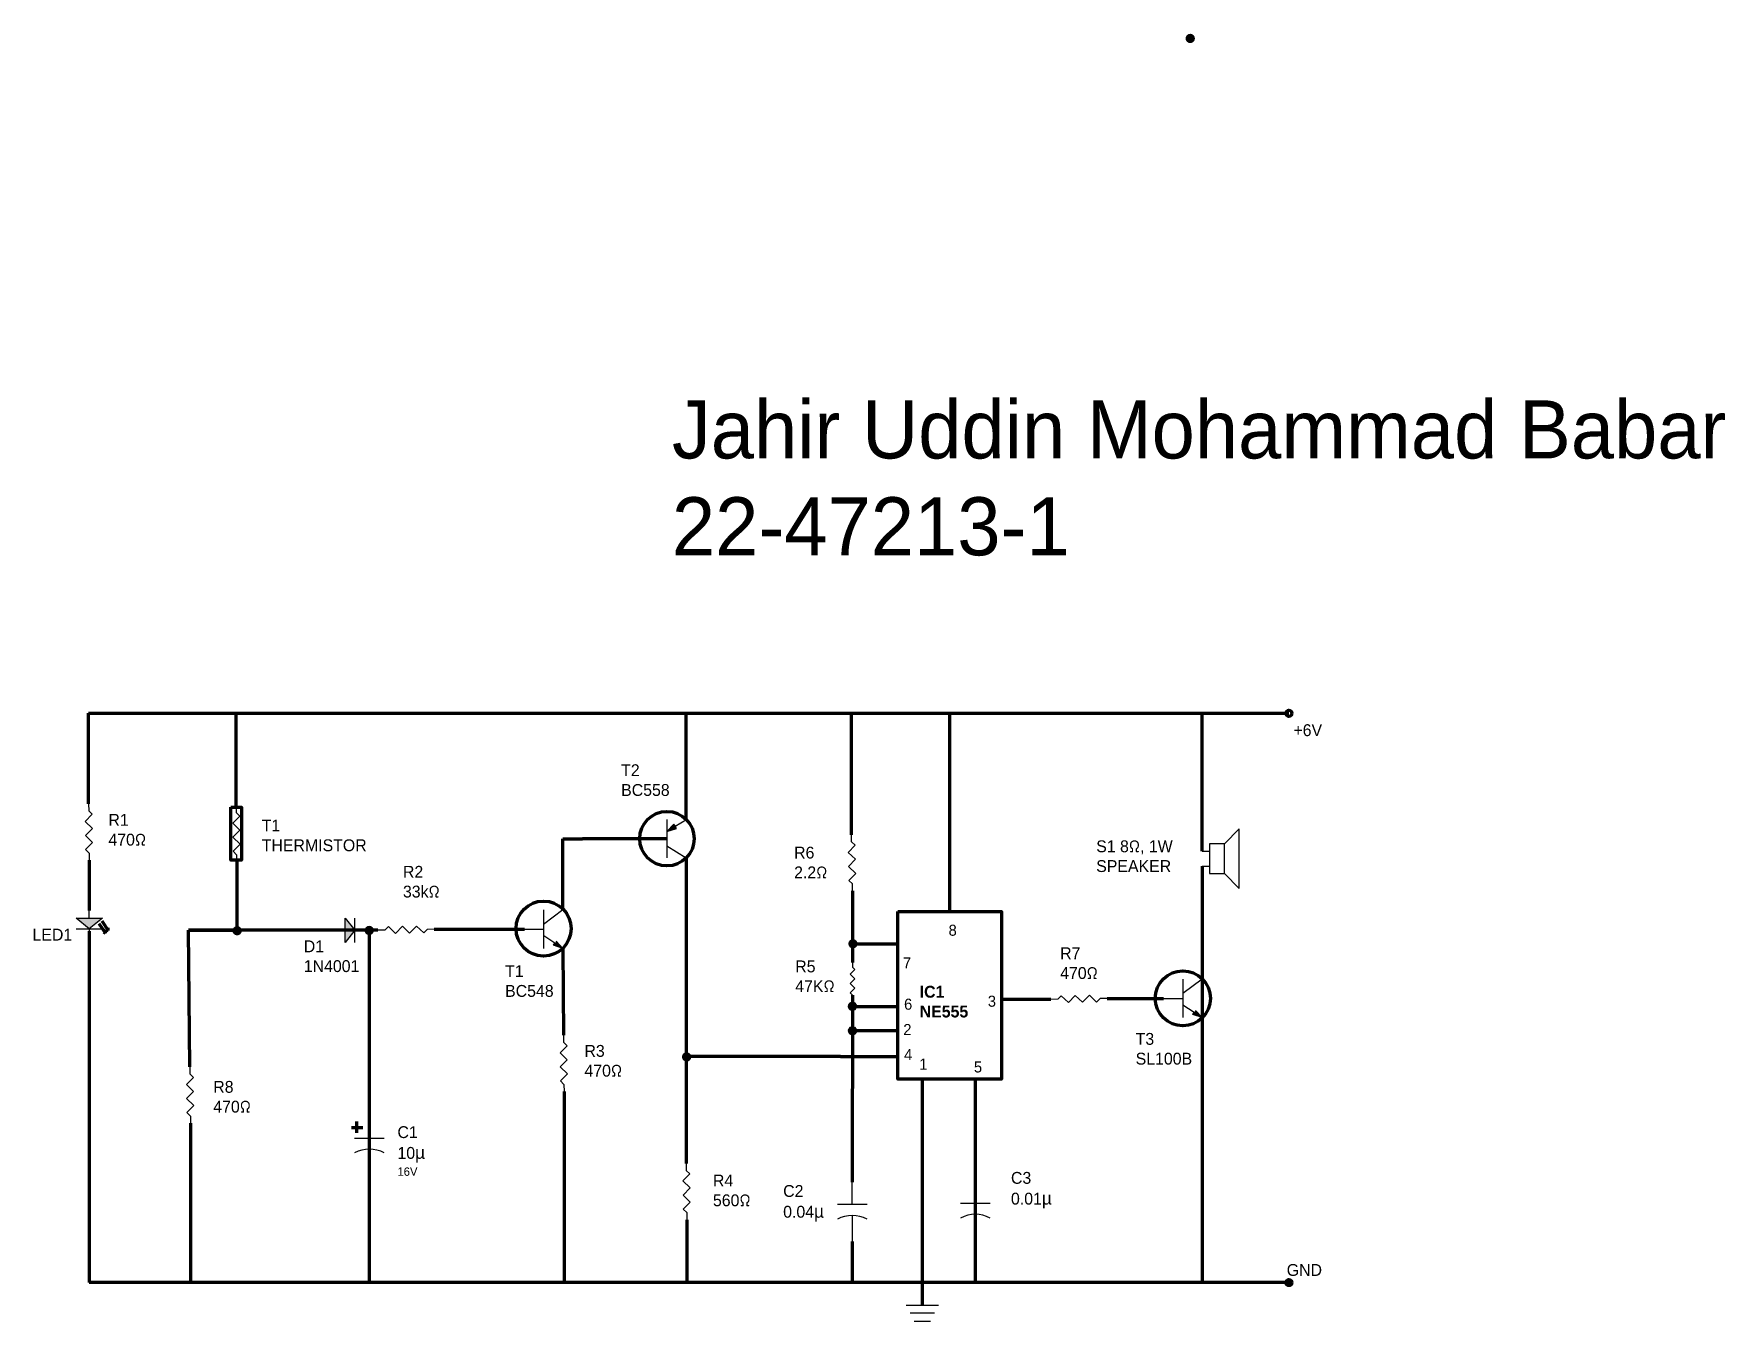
# Model space of a CAD drawing. Header units: inches. Extents: x 100 to 362, y -9 to 190.
import ezdxf

# ---------------------------------------------------------------- set-up
doc = ezdxf.new("R2010")
doc.units = ezdxf.units.IN
doc.header["$MEASUREMENT"] = 0

# ---------------------------------------------------------------- blocks, each defined once
blk = doc.blocks.new('Ground')
at = {"color": 7}
for p, q in [((-0.1, 0), (0.1, 0)), ((0.075, -0.05), (-0.075, -0.05)), ((-0.05, -0.1), (0.05, -0.1))]:
    blk.add_line(p, q, dxfattribs=at)
blk = doc.blocks.new('Capacitor')
at = {"color": 7}
for p, q in [((0.15, 0), (0, 0)), ((0.15, -0.1), (0.15, 0.1)), ((0.225, 0), (0.4, 0))]:
    blk.add_line(p, q, dxfattribs=at)
blk.add_arc((0.4375, 0), 0.2125, 151.9275, 208.0725, dxfattribs=at)
blk = doc.blocks.new('Resistor')
at = {"color": 7}
blk.add_lwpolyline([(0, 0), (0.05, 0), (0.075, 0.025), (0.125, -0.025), (0.175, 0.025), (0.225, -0.025), (0.275, 0.025), (0.325, -0.025), (0.35, 0), (0.4, 0)], dxfattribs=at)
blk = doc.blocks.new('Speaker')
at = {"color": 7}
for p, q in [((0.25, 0.15), (0.15, 0.05)), ((0.25, -0.25), (0.25, 0.15)), ((0, 0), (0.05, 0)), ((0.05, 0.05), (0.05, -0.15)), ((0.15, 0.05), (0.05, 0.05)), ((0.15, -0.15), (0.15, 0.05)), ((0, -0.1), (0.05, -0.1)), ((0.05, -0.15), (0.15, -0.15)), ((0.15, -0.15), (0.25, -0.25))]:
    blk.add_line(p, q, dxfattribs=at)
blk = doc.blocks.new('Transistor - NPN')
at = {"color": 7}
for p, q in [((0.199999, 0.2), (0.199999, -0.2)), ((0.399999, 0.2), (0.199999, 0.05)), ((0, 0), (0.199999, 0)), ((0.316132, -0.145536), (0.201153, -0.069033)), ((0.302516, -0.166503), (0.316132, -0.145536)), ((0.399999, -0.2), (0.302516, -0.166503)), ((0.329748, -0.124569), (0.399999, -0.2))]:
    blk.add_line(p, q, dxfattribs=at)
blk.add_solid([(0.302516, -0.166503), (0.399999, -0.2), (0.329748, -0.124569)], dxfattribs=at)
blk = doc.blocks.new('Transistor - PNP')
at = {"color": 7}
for p, q in [((0.200001, 0.2), (0.200001, -0.199999)), ((0.284805, 0.127992), (0.4024, 0.199023)), ((0, 0), (0.200001, 0)), ((0.271557, 0.149194), (0.200001, 0.075)), ((0.200001, 0.075), (0.298053, 0.106791)), ((0.284805, 0.127992), (0.271557, 0.149194)), ((0.298053, 0.106791), (0.284805, 0.127992)), ((0.200001, -0.074999), (0.400001, -0.199999))]:
    blk.add_line(p, q, dxfattribs=at)
blk.add_solid([(0.200001, 0.075), (0.298053, 0.106791), (0.271557, 0.149194)], dxfattribs=at)
blk = doc.blocks.new('Diode')
at = {"color": 7}
for p, q in [((0.15, 0), (0, 0)), ((0.15, 0.125), (0.25, 0)), ((0.15, -0.125), (0.15, 0.125)), ((0.25, 0), (0.15, -0.125)), ((0.25, -0.125), (0.25, 0.125)), ((0.25, 0), (0.4, 0))]:
    blk.add_line(p, q, dxfattribs=at)
blk.add_solid([(0.15, -0.125), (0.25, 0), (0.15, 0.125)], dxfattribs=at)

msp = doc.modelspace()

# ---------------------------------------------------------------- hatches: boundary and pattern name
at = {"linetype": 'Continuous', "lineweight": 211}
for points in [[(280.03, 189.24, 1), (278.58, 189.24, 1)], [(132.51, 51.09, 1), (131.06, 51.09, 1)], [(152.95, 51.13, 1), (151.5, 51.13, 1)], [(227.82, 49.07, 1), (226.38, 49.07, 1)], [(227.74, 39.39, 1), (226.29, 39.39, 1)], [(227.76, 35.59, 1), (226.31, 35.59, 1)], [(202.08, 31.55, 1), (200.63, 31.55, 1)]]:
    msp.add_hatch(color=256, dxfattribs=at).paths.add_polyline_path(points)

# ---------------------------------------------------------------- linework, layer by layer
at = {"lineweight": 158}
for p, q in [((108.8, 84.75), (294.57, 84.75)), ((242.07, 54.05), (242.07, 84.75)), ((281.15, 63.4), (281.15, 84.75)), ((281.15, 61.1), (281.15, -3.39)), ((227.03, 41.1), (226.99, 12.18)), ((257.72, 40.45), (250.1, 40.45)), ((266.43, 40.62), (275.17, 40.62)), ((237.83, 28.08), (237.83, -6.87)), ((246.04, 28.08), (246.04, -3.39)), ((226.99, 2.97), (226.99, -3.39)), ((294.57, -3.39), (108.89, -3.39))]:
    msp.add_line(p, q, dxfattribs=at)
at = {"linetype": 'Continuous', "lineweight": 211}
for p, q in [((108.8, 70.75), (108.8, 84.75)), ((131.64, 70.48), (131.64, 84.75)), ((201.3, 68.33), (201.3, 84.75)), ((226.87, 65.95), (226.87, 84.75)), ((182.22, 54.31), (182.22, 65.34)), ((182.22, 65.34), (185.23, 65.34)), ((198.31, 65.34), (185.23, 65.34)), ((108.88, 62.03), (108.89, 54.24)), ((131.72, 61.76), (131.72, 51.15)), ((201.3, 62.35), (201.3, 15.07)), ((227.03, 57.24), (227.03, 46.18)), ((110.84, 52.61), (111.83, 51.12)), ((108.89, 51), (108.89, -3.39)), ((110.4, 52.21), (111.39, 50.72)), ((111.39, 51.16), (111.08, 50.84)), ((111.08, 50.84), (111.39, 50.72)), ((111.39, 50.72), (111.39, 51.16)), ((111.83, 51.56), (111.52, 51.24)), ((111.52, 51.24), (111.83, 51.12)), ((111.83, 51.12), (111.83, 51.56)), ((138.96, 51.15), (124.28, 51.15)), ((124.47, 30.01), (124.28, 51.15)), ((124.28, 51.15), (131.82, 51.15)), ((153.57, 51.15), (138.96, 51.15)), ((152.24, 51.15), (152.24, -3.39)), ((162.29, 51.32), (176.24, 51.32)), ((182.22, 48.33), (182.3, 34.92)), ((227.03, 39.38), (234.03, 39.38)), ((227.03, 35.62), (234.03, 35.62)), ((211.01, 31.6), (201.3, 31.6)), ((225.18, 31.6), (211.01, 31.6)), ((225.18, 31.6), (234.03, 31.6)), ((182.39, 26.2), (182.39, -3.39)), ((124.55, 21.3), (124.55, -3.39)), ((150.3, 19.82), (150.3, 21.53)), ((149.47, 20.62), (151.24, 20.62)), ((201.39, 6.35), (201.39, -3.39))]:
    msp.add_line(p, q, dxfattribs=at)
at = {"color": 7, "lineweight": 211, "ltscale": 3}
msp.add_line((227.03, 49.07), (234.03, 49.07), dxfattribs=at)
at = {"linetype": 'Continuous', "lineweight": 211}
msp.add_lwpolyline([(130.81, 70.24), (132.48, 70.24), (132.48, 61.99), (130.81, 61.99)], close=True, dxfattribs=at)
at = {"lineweight": 158}
msp.add_lwpolyline([(234.03, 54.05), (250.1, 54.05), (250.1, 28.08), (234.03, 28.08)], close=True, dxfattribs=at)
at = {"linetype": 'Continuous', "lineweight": 211}
for centre, radius in [((294.57, 84.75), 0.47), ((227.03, 39.38), 0.47), ((227.03, 35.62), 0.47), ((294.57, -3.39), 0.47), ((294.57, -3.39), 0.151), ((294.57, -3.39), 0.0408)]:
    msp.add_circle(centre, radius, dxfattribs=at)
at = {"lineweight": 158}
for centre, radius in [((198.31, 65.34), 4.22), ((179.21, 51.42), 4.26), ((278.16, 40.62), 4.26)]:
    msp.add_circle(centre, radius, dxfattribs=at)

# ---------------------------------------------------------------- block references
for name, p, xscale, yscale, zscale, rotation in [('Resistor', (108.8, 70.75), 21.79444452341644, 21.79444452341642, 21.79444452341636, 270.5265938124132), ('Resistor', (131.64, 70.48), 21.79444452341644, 21.79444452341643, 21.79444452341636, 270.5265938124132), ('Resistor', (227.03, 57.24), 21.79444452341643, 21.79444452341642, 21.79444452341636, 91.09916320083708), ('Resistor', (162.29, 51.32), 21.79444452341643, 21.7944445234164, 21.79444452341636, 181.0991632008371), ('Resistor', (227.03, 46.18), 14.51917598425246, 14.51917598425246, 14.51917598425243, 270), ('Resistor', (266.43, 40.62), 21.79444452341641, 21.79444452341641, 21.79444452341636, 181.0991632008372), ('Resistor', (182.3, 34.92), 21.79444452341644, 21.79444452341642, 21.79444452341636, 270.5547191519936), ('Resistor', (124.47, 30.01), 21.79444452341644, 21.79444452341643, 21.79444452341636, 270.5265938124132), ('Capacitor', (152.25, 22.44), 23.02149887358979, 23.02149887358982, 23.02149887358976, 270), ('Resistor', (201.3, 15.07), 21.79444452341644, 21.79444452341642, 21.79444452341636, 270.5547191519937), ('Capacitor', (226.99, 12.18), 23.02149887358979, 23.02149887358982, 23.02149887358976, 270), ('Capacitor', (246.04, 12.36), 23.02149887358979, 23.02149887358982, 23.02149887358976, 270)]:
    msp.add_blockref(name, p, dxfattribs=dict(xscale=xscale, yscale=yscale, zscale=zscale, rotation=rotation))
for name, p, xscale, yscale, zscale in [('Transistor - PNP', (195.32, 65.34), 14.94460581260137, 14.94460581260138, 14.94460581260134), ('Diode', (146.27, 51.15), 14.94460581260137, 14.94460581260138, 14.94460581260134), ('Transistor - NPN', (176.24, 51.32), 14.94460581260137, 14.94460581260137, 14.94460581260134), ('Transistor - NPN', (275.17, 40.62), 14.94460581260137, 14.94460581260137, 14.94460581260134), ('Ground', (237.83, -6.87), 24.97031006451795, 24.97031006451797, 24.97031006451791)]:
    msp.add_blockref(name, p, dxfattribs=dict(xscale=xscale, yscale=yscale, zscale=zscale))
at = {"lineweight": 158, "xscale": 22.99302997958875, "yscale": 22.99302997958875, "zscale": 22.99302997958884}
msp.add_blockref('Speaker', (281.15, 63.4), dxfattribs=at)
at = {"linetype": 'Continuous', "lineweight": 211, "xscale": 16.36687655858817, "yscale": 16.36687655858817, "zscale": 16.36687655858818, "rotation": 270}
msp.add_blockref('Diode', (108.89, 55.48), dxfattribs=at)

# ---------------------------------------------------------------- texts
at = {"linetype": 'Continuous', "lineweight": 211, "insert": (199.08, 133.21), "char_height": 9, "width": 209.61, "attachment_point": 1}
msp.add_mtext('Jahir Uddin Mohammad Babar\\P22-47213-1', dxfattribs=at)
at = {"lineweight": 158, "attachment_point": 1}
for s, insert, char_height, width in [('+6V', (295.28, 83.06), 1.837, 78.8933), ('T2^JBC558', (191.22, 76.86), 1.837, 78.8933), ('R1\\P470{\\fISOCPEUR|b0|i0|c0|p34;Ω}', (111.86, 69.17), 1.8374, 78.8933), ('T1^JTHERMISTOR', (135.59, 68.3), 1.8374, 78.8933), ('R6\\P2.2{\\fISOCPEUR|b0|i0|c0|p34;Ω}', (217.99, 64.1), 1.8374, 78.8933), ('S1 8{\\fISOCPEUR|b0|i0|c0|p34;Ω}, 1W\\PSPEAKER', (264.75, 65.08), 1.8374, 78.8933), ('R2\\P33k{\\fISOCPEUR|b0|i0|c0|p34;Ω}', (157.45, 61.13), 1.8374, 78.8933), ('LED1', (100.11, 51.4), 1.837, 78.8933), ('8', (241.9, 52.02), 1.71, 14.4946), ('D1^J1N4001', (142.1, 49.59), 1.837, 78.8933), ('R7\\P470{\\fISOCPEUR|b0|i0|c0|p34;Ω}', (259.17, 48.52), 1.8374, 78.8933), ('T1^JBC548', (173.26, 45.75), 1.837, 78.8933), ('R5\\P47K{\\fISOCPEUR|b0|i0|c0|p34;Ω}', (218.17, 46.48), 1.8374, 78.8933), ('7', (234.84, 46.97), 1.71, 14.4946), ('{\\fVivaldi|b1|i0|c0|p66;IC1^JNE555}', (237.43, 42.56), 1.8374, 78.8933), ('6', (235.01, 40.57), 1.71, 14.4946), ('\\pt2,3;3', (247.97, 41.03), 1.71, 18.2322), ('2', (234.89, 36.64), 1.71, 9.8571), ('T3\\PSL100B', (270.86, 35.26), 1.837, 78.8933), ('R3\\P470{\\fISOCPEUR|b0|i0|c0|p34;Ω}', (185.54, 33.4), 1.8374, 78.8933), ('4', (235.01, 32.76), 1.71, 14.4946), ('1', (237.35, 31.28), 1.71, 14.4946), ('5', (245.82, 30.85), 1.71, 14.4946), ('R8\\P470{\\fISOCPEUR|b0|i0|c0|p34;Ω}', (128.09, 27.83), 1.8374, 78.8933), ('C1^J10{\\H1.083x;µ\\fMS Shell Dlg 2|b0|i0|c0|p0;\\H0.6538x;\\P16V}', (156.6, 20.82), 1.8374, 78.8933), ('R4\\P560{\\fISOCPEUR|b0|i0|c0|p34;Ω}', (205.43, 13.33), 1.8374, 78.8933), ('C3^J0.01{\\H1.083x;µ}', (251.56, 13.74), 1.8374, 78.8933), ('C2^J0.04{\\H1.083x;µ}', (216.3, 11.71), 1.8374, 78.8933), ('GND', (294.24, -0.52), 1.837, 78.8933)]:
    msp.add_mtext(s, dxfattribs=dict(at, insert=insert, char_height=char_height, width=width))

doc.saveas('drawing.dxf')
